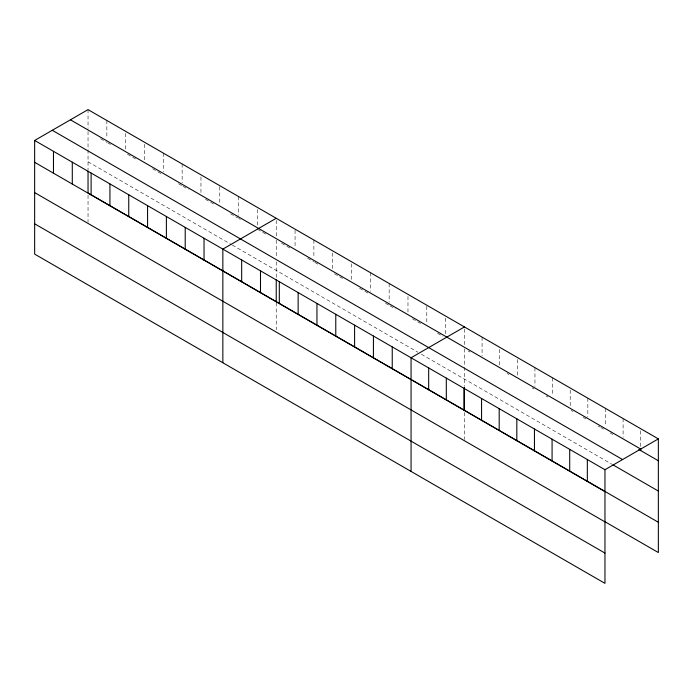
<?xml version="1.0" encoding="UTF-8"?>
<svg xmlns="http://www.w3.org/2000/svg" width="693" height="693" viewBox="0 0 693 693"><rect width="100%" height="100%" fill="white"/><g stroke="black" fill="none" stroke-linecap="round" stroke-linejoin="round"><path stroke-width="0.52" stroke-dasharray="3.46 2.6" d="M88.037 131.488L88.037 148.796M276.238 240.15L276.238 257.458M464.44 348.804L464.44 366.112M100.58 138.73L106.852 142.36M107.753 142.871L110.438 144.421M127.469 154.253L135.533 158.914M152.564 168.745L162.422 174.437M178.551 183.749L182.138 185.819M183.03 186.339L188.409 189.44M205.44 199.272L213.505 203.933M230.535 213.756L237.699 217.897M238.6 218.416L240.393 219.447M257.415 229.279L266.381 234.459M281.618 243.252L291.476 248.943M307.605 258.255L313.877 261.876M314.778 262.396L318.364 264.466M334.494 273.778L342.559 278.439M359.589 288.271L369.447 293.962M385.577 303.274L389.163 305.344M390.055 305.864L395.434 308.965M412.465 318.797L420.53 323.449M437.56 333.281L442.931 336.391M468.156 350.953L470.01 352.018M507.12 373.449L508.974 374.515M532.172 387.907L534.026 388.981M546.084 395.946L547.946 397.011M571.136 410.403L572.99 411.477M583.203 417.368L585.983 418.979M598.042 425.944L599.895 427.009M600.831 427.546L603.612 429.158M610.109 432.9L612.889 434.511M88.037 161.781L231.427 244.568M232.328 245.088L417.844 352.191M421.422 354.262L611.962 464.267M640.722 430.803L640.722 447.461M623.094 418.546L623.094 437.283M605.465 408.368L605.465 426.065M587.837 398.189L587.837 416.926M570.209 390.09L570.209 406.748M552.581 377.832L552.581 395.53M534.953 367.654L534.953 386.391M517.325 359.563L517.325 376.212M499.696 349.385L499.696 366.043M482.068 337.127L482.068 355.864M464.44 329.028L464.44 345.686M464.44 367.195L464.44 386.382M464.44 412.474L464.44 439.518M445.625 318.165L445.625 334.814M426.801 306.254L426.801 323.952M407.978 296.431L407.978 313.089M389.163 283.48L389.163 302.217M370.339 272.618L370.339 291.355M351.524 263.834L351.524 279.444M332.701 252.971L332.701 270.66M313.877 240.021L313.877 257.718M295.062 230.197L295.062 247.895M276.238 220.365L276.238 235.984M276.238 261.781L276.238 277.72M276.238 302.728L276.238 329.773M257.415 209.503L257.415 226.161M238.6 196.552L238.6 215.298M219.776 186.729L219.776 204.426M200.961 176.906L200.961 193.564M182.138 163.955L182.138 182.692M163.314 153.092L163.314 171.829M144.499 144.309L144.499 159.927M125.676 133.446L125.676 151.143M106.852 120.495L106.852 138.193M88.037 109.633L88.037 128.37M88.037 149.879L88.037 170.106M88.037 195.157L88.037 222.202"/><path stroke-width="1.04" d="M34.65 140.454L604.963 469.715L604.963 583.367L34.65 254.106L34.65 140.454L88.037 109.633L658.35 438.894L658.35 552.546L605.465 522.02M276.238 218.286L222.851 249.108L222.851 362.76M464.44 326.949L411.062 357.77L411.062 471.422M604.963 469.715L658.35 438.894M70.417 119.802L640.73 449.064M638.868 449.506L658.35 460.758M52.27 130.284L622.583 459.546M612.889 464.804L658.35 491.051M658.35 522.262L88.037 192.992L88.037 171.145M34.65 162.309L604.963 491.58M34.65 192.602L604.963 521.872M34.65 223.813L604.963 553.083M640.722 448.501L640.722 450.58M587.335 459.546L587.335 481.401M569.707 449.367L569.707 471.223M552.078 439.189L552.078 461.044M534.45 429.01L534.45 450.866M516.822 418.832L516.822 440.696M499.194 408.653L499.194 430.518M481.566 398.475L481.566 420.339M464.44 387.422L464.44 410.308M463.938 388.297L463.938 410.161M446.309 378.127L446.309 399.982M428.681 367.948L428.681 389.804M392.238 346.898L392.238 368.763M373.414 336.036L373.414 357.9M354.599 325.173L354.599 347.028M335.776 314.301L335.776 336.166M316.952 303.439L316.952 325.303M298.137 292.576L298.137 314.431M279.314 281.704L279.314 303.569M276.238 279.799L276.238 301.646M260.499 270.842L260.499 292.706M241.675 259.979L241.675 281.834M204.037 238.245L204.037 260.1M185.213 227.382L185.213 249.237M166.389 216.511L166.389 238.375M147.574 205.648L147.574 227.503M128.751 194.776L128.751 216.64M109.936 183.914L109.936 205.778M91.112 173.051L91.112 194.906M72.289 162.179L72.289 184.043M53.474 151.317L53.474 173.181"/></g></svg>
